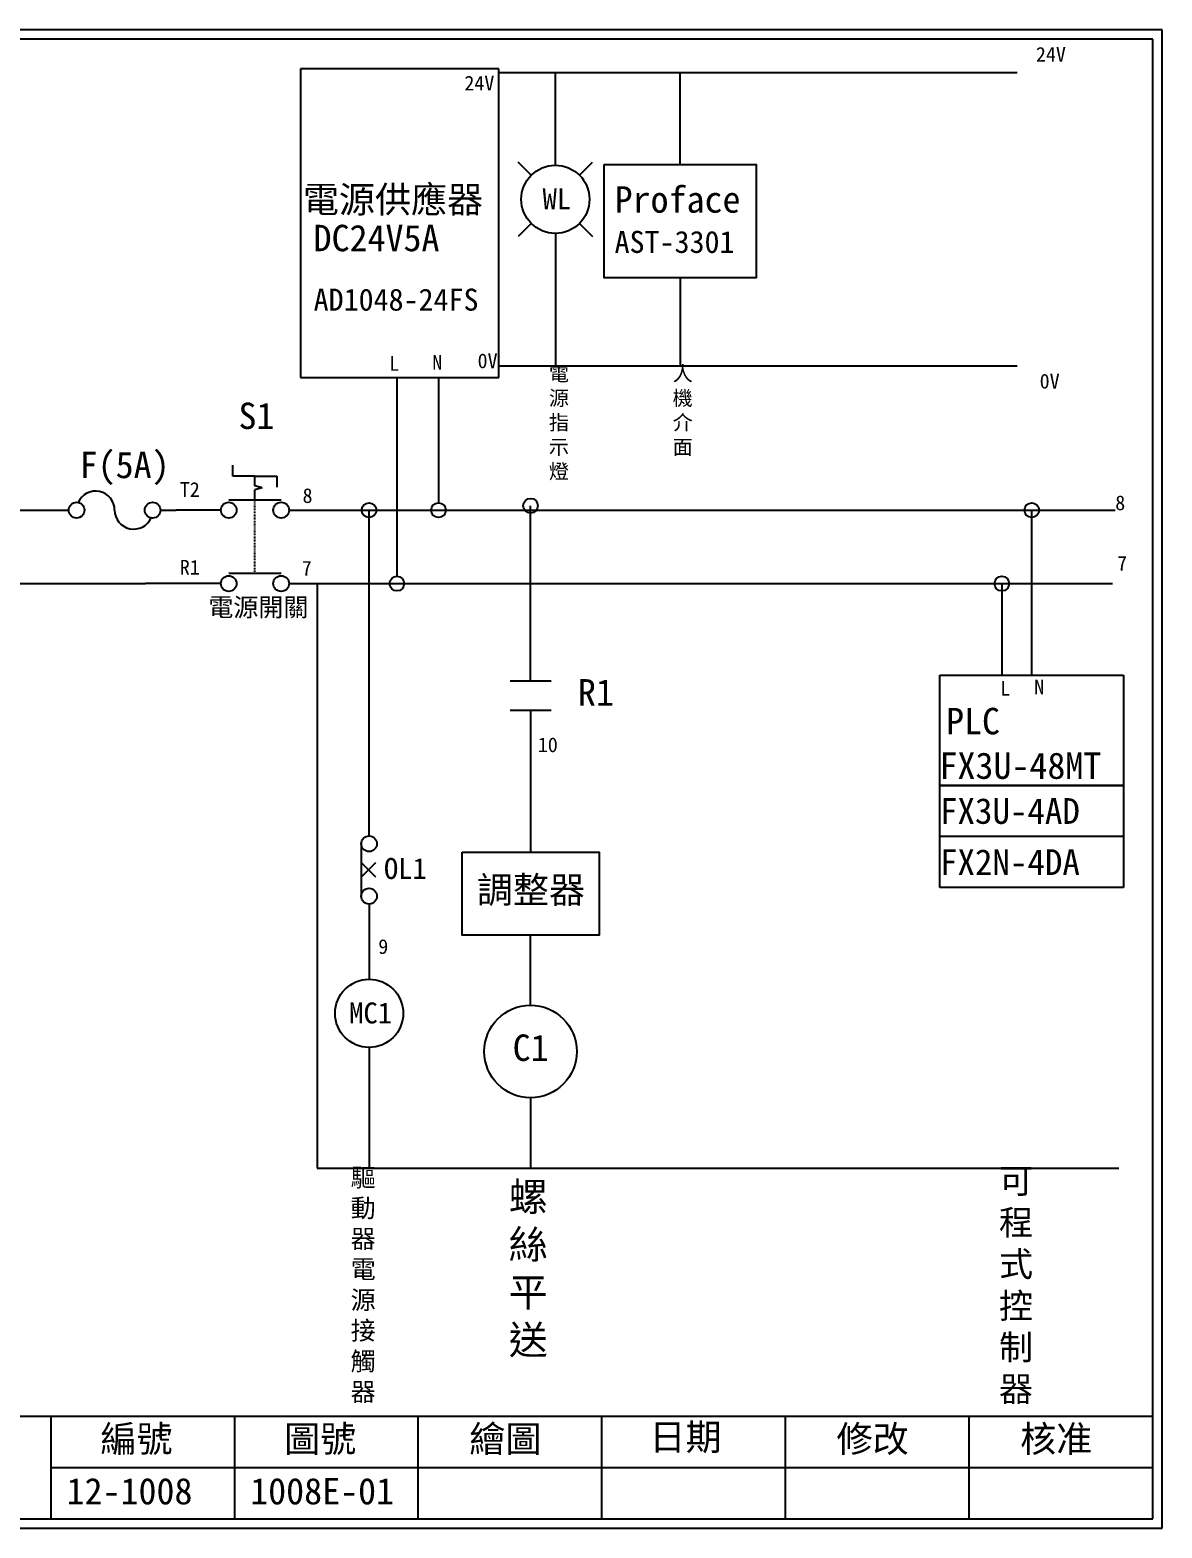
# Model space of a CAD drawing. Extents: x 10 to 297, y 3 to 207.
# Drawn here: x 142.9 to 297, y 3 to 207 of the extents above; entities that cross this region are included whole.
import ezdxf
from ezdxf.enums import TextEntityAlignment as Align

# ---------------------------------------------------------------- set-up
doc = ezdxf.new("R2010")
doc.units = 0
doc.linetypes.add('DASHED', pattern=[0.2, 0.1, -0.1])
doc.layers.get('0').update_dxf_attribs({"linetype": 'CONTINUOUS'})
for name, color, linetype in [('7', 7, 'CONTINUOUS'), ('圖框層', 7, 'CONTINUOUS'), ('標尺寸層', 3, 'CONTINUOUS')]:
    doc.layers.add(name, color=color, linetype=linetype)
doc.styles.add('CNS', font='romanc.shx', dxfattribs={"bigfont": 'chineset.shx'})
doc.styles.add('STSL', font='KAIU.TTF')

# ---------------------------------------------------------------- blocks, each defined once
blk = doc.blocks.new('FUSE')
at = {"color": 7}
for p, q in [((0, 0), (2.14, 0)), ((14.64, 0), (16.78, 0))]:
    blk.add_line(p, q, dxfattribs=at)
for centre in [(3.21, 0), (13.56, 0)]:
    blk.add_circle(centre, 1.07)
for centre, start, end in [((5.8, 0), 0, 156.116), ((10.98, 0), 180, 336.116)]:
    blk.add_arc(centre, 2.59, start, end, dxfattribs=at)

msp = doc.modelspace()

# ---------------------------------------------------------------- linework, layer by layer
for p, q in [((206.72, 201.67), (179.72, 201.67)), ((179.72, 201.67), (179.72, 159.67)), ((206.72, 159.67), (206.72, 201.67)), ((277.27, 201.13), (206.72, 201.13)), ((214.41, 192.46), (214.41, 201.13)), ((214.41, 188.55), (214.41, 192.46)), ((211.13, 187.2), (209.36, 188.96)), ((217.69, 187.2), (219.46, 188.96)), ((211.13, 180.63), (209.36, 178.87)), ((217.69, 180.63), (219.46, 178.87)), ((214.41, 179.27), (214.41, 175.32)), ((214.41, 175.32), (214.41, 161.19)), ((277.27, 161.19), (206.72, 161.19)), ((179.72, 159.67), (202.72, 159.67)), ((192.83, 159.67), (192.83, 132.59)), ((198.5, 159.67), (198.5, 142.59)), ((202.72, 159.67), (206.72, 159.67)), ((170.51, 146.23), (170.51, 147.73)), ((173.51, 146.23), (170.51, 146.23)), ((173.51, 146.23), (176.51, 146.23)), ((174.51, 144.62), (173.51, 144.89)), ((176.51, 146.23), (176.51, 144.73)), ((174.51, 144.62), (173.51, 144.35)), ((160.66, 141.59), (161.73, 141.59)), ((178.15, 141.59), (290.63, 141.59)), ((189.05, 101.14), (189.05, 141.59)), ((211.03, 118.35), (211.03, 142.19)), ((279.27, 119.11), (279.27, 141.59)), ((178.15, 131.59), (290.25, 131.59)), ((266.77, 119.11), (291.77, 119.11)), ((266.77, 104.11), (266.77, 119.11)), ((211.03, 114.37), (211.03, 95.04)), ((291.77, 104.11), (266.77, 104.11)), ((266.77, 104.11), (291.77, 104.11)), ((266.77, 97.15), (266.77, 104.11)), ((189.05, 97.24), (189.05, 101.14)), ((291.77, 97.15), (266.77, 97.15)), ((266.77, 90.19), (266.77, 97.15)), ((291.77, 90.19), (266.77, 90.19)), ((211.03, 74.18), (211.03, 83.71)), ((189.05, 68.43), (189.05, 51.98)), ((211.03, 61.58), (211.03, 51.98))]:
    msp.add_line(p, q)
msp.add_lwpolyline([(201.7, 95.04), (220.36, 95.04), (220.36, 83.71), (201.7, 83.71)], close=True)
for centre, radius in [((214.41, 183.91), 4.64), ((189.05, 141.59), 1), ((198.5, 141.59), 1), ((192.83, 131.59), 1), ((189.05, 73.08), 4.64), ((211.03, 67.88), 6.3)]:
    msp.add_circle(centre, radius)
at = {"layer": '7'}
for p, q in [((173.51, 144.89), (173.51, 146.23)), ((169.94, 143.01), (177.08, 143.01)), ((173.51, 143.01), (173.51, 144.35)), ((169.94, 133.01), (177.08, 133.01)), ((187.98, 96.17), (187.98, 89.03))]:
    msp.add_line(p, q, dxfattribs=at)
at = {"layer": '7', "linetype": 'DASHED'}
msp.add_line((173.51, 133.01), (173.51, 143.01), dxfattribs=at)
at = {"layer": '7'}
for centre in [(169.94, 141.59), (177.08, 141.59), (169.94, 131.59), (177.08, 131.59), (189.05, 96.17), (189.05, 89.03)]:
    msp.add_circle(centre, 1.07, dxfattribs=at)
at = {"layer": '圖框層', "color": 7}
for p, q in [((297, 206.97), (10, 206.97)), ((297, 3), (297, 206.97)), ((295.75, 205.72), (11.25, 205.72)), ((295.75, 4.25), (295.75, 205.72)), ((11.25, 18.25), (295.75, 18.25)), ((145.75, 4.25), (145.75, 18.25)), ((170.75, 4.25), (170.75, 18.25)), ((195.75, 4.25), (195.75, 18.25)), ((220.75, 4.25), (220.75, 18.25)), ((245.75, 4.25), (245.75, 18.25)), ((270.75, 4.25), (270.75, 18.25)), ((145.75, 11.25), (295.75, 11.25)), ((11.25, 4.25), (295.75, 4.25)), ((10, 3), (297, 3))]:
    msp.add_line(p, q, dxfattribs=at)
at = {"layer": '標尺寸層', "color": 7}
for p, q in [((231.39, 188.67), (231.39, 201.13)), ((231.39, 173.22), (231.39, 161.19)), ((42.11, 141.57), (146.02, 141.59)), ((168.87, 141.59), (162.8, 141.59)), ((22.23, 131.57), (158.61, 131.59)), ((168.87, 131.59), (158.61, 131.59)), ((181.98, 131.6), (181.98, 51.98)), ((275.19, 131.62), (275.19, 119.1)), ((208.25, 118.35), (213.82, 118.35)), ((291.77, 119.11), (291.77, 104.11)), ((208.25, 114.37), (213.82, 114.37)), ((291.77, 104.11), (291.77, 97.15)), ((291.77, 97.15), (291.77, 90.19)), ((187.98, 91.6), (189.98, 93.6)), ((189.98, 91.6), (187.98, 93.6)), ((189.05, 87.96), (189.05, 77.72)), ((181.98, 51.98), (291.1, 51.98))]:
    msp.add_line(p, q, dxfattribs=at)
msp.add_lwpolyline([(221.04, 188.67), (241.74, 188.67), (241.74, 173.22), (221.04, 173.22)], close=True, dxfattribs=at)
for centre in [(211.03, 142.19), (279.27, 141.59), (275.19, 131.59)]:
    msp.add_circle(centre, 1, dxfattribs=at)

# ---------------------------------------------------------------- block references
at = {"color": 7}
msp.add_blockref('FUSE', (146.02, 141.59), dxfattribs=at)

# ---------------------------------------------------------------- texts
for s, p in [('WL', (214.61, 183.97)), ('OL1', (193.99, 92.8)), ('MC1', (189.25, 73.13))]:
    msp.add_text(s, height=2.856, dxfattribs=at).set_placement(p, align=Align.MIDDLE_CENTER)
at = {"layer": '圖框層', "color": 4, "style": 'STSL'}
for s, height, p in [('24V', 2, (279.83, 202.65)), ('24V', 2, (202.02, 198.73)), ('電源供應器', 3.6, (180.03, 182.09)), ('Proface', 3.6, (222.47, 182.09)), ('DC24V5A', 3.6, (181.49, 176.84)), ('AST-3301', 3, (222.47, 176.61)), ('AD1048-24FS', 3, (181.5, 168.75)), ('L', 2, (191.79, 160.57)), ('N', 2, (197.65, 160.72)), ('0V', 2, (203.82, 160.92)), ('0V', 2, (280.34, 158.15)), ('S1', 3.6, (171.27, 152.63)), ('F(5A)', 3.6, (149.65, 145.95)), ('T2', 2, (163.28, 143.4)), ('8', 2, (179.99, 142.57)), ('8', 2, (290.63, 141.59)), ('R1', 2, (163.28, 132.82)), ('7', 2, (179.89, 132.69)), ('7', 2, (290.89, 133.36)), ('R1', 3.6, (217.48, 114.98)), ('L', 2, (274.97, 116.34)), ('N', 2, (279.6, 116.53)), ('PLC', 3.6, (267.59, 111.07)), ('10', 2, (212.02, 108.64)), ('FX3U-48MT', 3.6, (266.7, 105)), ('FX3U-4AD', 3.5, (266.77, 98.88)), ('FX2N-4DA', 3.5, (266.77, 91.92)), ('調整器', 3.6, (203.72, 88.09)), ('9', 2, (190.3, 81.17)), ('C1', 3.6, (208.59, 66.6)), ('編號', 3.6, (152.47, 13.34)), ('圖號', 3.6, (177.47, 13.34)), ('繪圖', 3.6, (202.69, 13.34)), ('日期', 3.6, (227.22, 13.59)), ('修改', 3.6, (252.69, 13.34)), ('核准', 3.6, (277.69, 13.34)), ('12-1008', 3.6, (147.86, 6.22)), ('1008E-01', 3.6, (172.86, 6.22))]:
    msp.add_text(s, height=height, dxfattribs=at).set_placement(p)
at = {"layer": '標尺寸層', "color": 7, "attachment_point": 1, "style": 'CNS'}
for s, insert, char_height, width in [('{\\fDFKai-SB|b0|i0|c136|p65;電\\P源指示燈}', (213.53, 161.19), 2, 2.7881), ('{\\fDFKai-SB|b0|i0|c136|p65;人機介面}', (230.38, 161.19), 2, 2.0277), ('{\\fDFKai-SB|b0|i0|c136|p65;電源開關}', (167.16, 129.62), 2.5, 14.0847), ('{\\fDFKai-SB|b0|i0|c136|p65;驅動器電源接觸器}', (186.54, 51.98), 2.5, 5.4243), ('{\\fDFKai-SB|b0|i0|c136|p65;可程式控制器}', (274.8, 51.98), 3.4, 5.4243), ('{\\fDFKai-SB|b0|i0|c136|p65;螺絲平送}', (208.06, 50.06), 3.9, 5.4243)]:
    msp.add_mtext(s, dxfattribs=dict(at, insert=insert, char_height=char_height, width=width))

doc.saveas('drawing.dxf')
